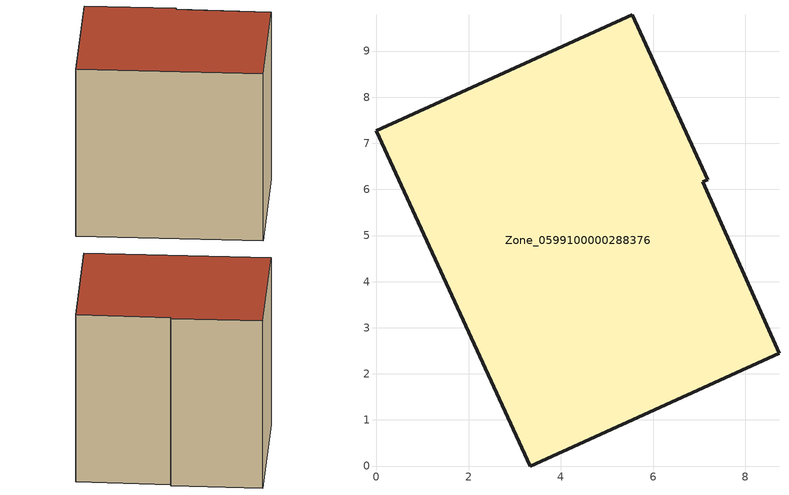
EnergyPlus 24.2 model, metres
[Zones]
Zone_0599100000288376
 floor ground (C_G): 7.18,6.21 7.08,6.17 8.73,2.44 3.33,0 0,7.28 5.54,9.78 z0
 wall outside (C_F): 7.18,6.21 5.54,9.78 0,7.28 3.33,0 8.73,2.44 7.08,6.17 7.18,6.21 z0:7.95
 roof outside (C_R): 7.08,6.17 7.18,6.21 5.54,9.78 0,7.28 3.33,0 8.73,2.44 z7.95
[BUILDING]
Pand.0599100000288376: North Axis=0; Terrain=City; Loads Convergence Tolerance Value=0.04; Temperature Convergence Tolerance Value=0.4; Solar Distribution=FullExterior; Maximum Number of Warmup Days=25; Minimum Number of Warmup Days=1
[Site:Location]
Rotterdam.The.Hague.AP_ZH_NLD Design_Conditions: Latitude=51.96; Longitude=4.45; Time Zone=1; Elevation=-4.5
[SITE:GROUNDTEMPERATURE:BUILDINGSURFACE]
18, 18, 18, 18, 18, 18, 18, 18, 18, 18, 18, 18
[MATERIAL] Thermal Absorptance=0.9; Solar Absorptance=0.7; Visible Absorptance=0.7
Name | Roughness | Thickness | Conductivity | Density | Specific Heat
G.TC.1946 | MediumSmooth | 0.15 | 1 | 540 | 1210
F.TC.1946 | Rough | 0.3 | 0.857143 | 1920 | 840
R.TC.1946 | MediumRough | 0.2 | 0.909091 | 1500 | 1000
[CONSTRUCTION]
C_G: G.TC.1946
C_F: F.TC.1946
C_R: R.TC.1946
[ZONE]
Zone_0599100000288376: Type=1; Multiplier=1; Ceiling Height=Autocalculate; Volume=Autocalculate; Floor Area=autocalculate; Part of Total Floor Area=Yes
[ZONEINFILTRATION:DESIGNFLOWRATE]
Infil_Zone_0599100000288376: Zone or ZoneList or Space or SpaceList=Zone_0599100000288376; Schedule=AlwaysOn; Design Flow Rate Calculation Method=Flow/Area; Flow Rate per Floor Area=0.003; Constant Term Coefficient=1; Temperature Term Coefficient=0; Velocity Term Coefficient=0; Velocity Squared Term Coefficient=0
[HVACTEMPLATE:ZONE:IDEALLOADSAIRSYSTEM]
Zone_0599100000288376: Maximum Heating Supply Air Temperature=50; Minimum Cooling Supply Air Temperature=13; Maximum Heating Supply Air Humidity Ratio=0.0156; Minimum Cooling Supply Air Humidity Ratio=0.0077; Heating Limit=NoLimit; Cooling Limit=NoLimit; Dehumidification Control Type=ConstantSensibleHeatRatio; Cooling Sensible Heat Ratio=0.7; Dehumidification Setpoint=60; Humidification Control Type=None; Humidification Setpoint=30; Outdoor Air Method=None; Outdoor Air Flow Rate per Person=0.00944; Outdoor Air Flow Rate per Zone Floor Area=0; Outdoor Air Flow Rate per Zone=0; Demand Controlled Ventilation Type=None; Outdoor Air Economizer Type=NoEconomizer; Heat Recovery Type=None; Sensible Heat Recovery Effectiveness=0.7; Latent Heat Recovery Effectiveness=0.65
[ZONECONTROL:THERMOSTAT]
ThermostatControl_Zone_0599100000288376: Zone or ZoneList=Zone_0599100000288376; Control Type Schedule=DualSetpointControlType; Control 1=Thermostat_Zone_0599100000288376; Temperature Difference Between Cutout And Setpoint=0
[THERMOSTATSETPOINT:DUALSETPOINT]
Thermostat_Zone_0599100000288376: Heating Setpoint Temperature Schedule=HeatingSetpoint_Zone_0599100000288376; Cooling Setpoint Temperature Schedule=CoolingSetpoint_Zone_0599100000288376
[SCHEDULE:COMPACT]
HeatingSetpoint_Zone_0599100000288376: Through: 12/31, For: AllDays, Until: 24:00, 21
CoolingSetpoint_Zone_0599100000288376: Through: 12/31, For: AllDays, Until: 24:00, 24
DualSetpointControlType: Through: 12/31, For: AllDays, Until: 24:00, 4
AlwaysOn: Through: 12/31, For: AllDays, Until: 24:00, 1
